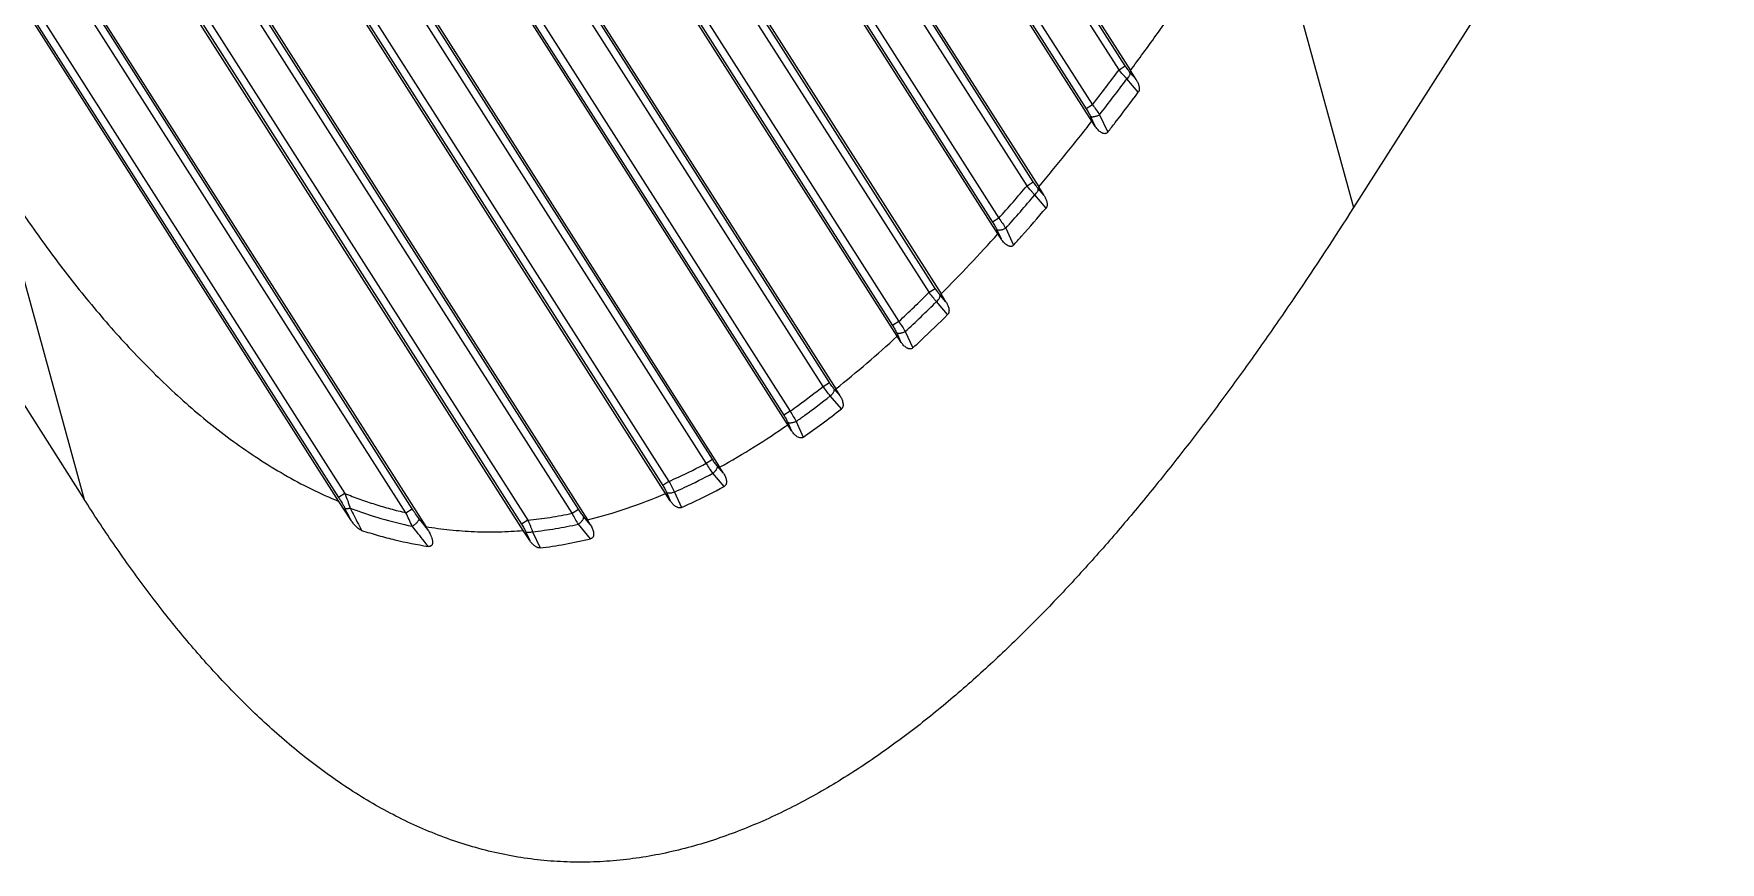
# Model space of a CAD drawing. Header units: millimetres. Extents: x 1409 to 26878, y 589 to 5187.
# Drawn here: x 2720.2 to 2786.5, y 1319.7 to 1352.3 of the extents above; entities that cross this region are included whole.
import ezdxf

# ---------------------------------------------------------------- set-up
doc = ezdxf.new("R2010")
doc.units = ezdxf.units.MM

msp = doc.modelspace()

# ---------------------------------------------------------------- linework, layer by layer
at = {"color": 7, "linetype": 'Continuous'}
for p, q in [((2602.8914, 1521.1593), (2722.1472, 1333.9652)), ((2685.8832, 1407.1998), (2732.3898, 1334.1991)), ((2734.7962, 1333.4399), (2687.806, 1407.1998)), ((2692.4045, 1407.1998), (2739.583, 1333.1443)), ((2741.3319, 1333.4173), (2694.3273, 1407.1998)), ((2698.9258, 1407.1998), (2745.133, 1334.6691)), ((2746.6007, 1335.3832), (2700.8485, 1407.1998)), ((2705.4471, 1407.1998), (2749.895, 1337.4305)), ((2751.1978, 1338.4037), (2707.3698, 1407.1998)), ((2711.9683, 1407.1998), (2754.1699, 1340.9566)), ((2755.3608, 1342.1055), (2713.8911, 1407.1998)), ((2718.4896, 1407.1998), (2758.1046, 1345.0168)), ((2759.2131, 1346.2949), (2720.4124, 1407.1998)), ((2725.0109, 1407.1998), (2761.7841, 1349.4775)), ((2762.8288, 1350.8557), (2726.9337, 1407.1998)), ((2685.8229, 1406.7551), (2732.1454, 1334.0434)), ((2735.0406, 1333.5956), (2688.4329, 1406.7551)), ((2692.3442, 1406.7551), (2739.3386, 1332.9886)), ((2741.5763, 1333.573), (2694.9541, 1406.7551)), ((2698.8655, 1406.7551), (2744.8886, 1334.5134)), ((2746.8451, 1335.5389), (2701.4754, 1406.7551)), ((2705.3868, 1406.7551), (2749.6506, 1337.2748)), ((2751.4422, 1338.5594), (2707.9967, 1406.7551)), ((2711.9081, 1406.7551), (2753.9255, 1340.8009)), ((2755.6052, 1342.2612), (2714.518, 1406.7551)), ((2718.4294, 1406.7551), (2757.8602, 1344.8611)), ((2759.4575, 1346.4506), (2721.0393, 1406.7551)), ((2724.9506, 1406.7551), (2761.5397, 1349.3218)), ((2763.0732, 1351.0114), (2727.5606, 1406.7551)), ((2732.158, 1333.8852), (2686.0885, 1406.1998)), ((2688.8748, 1406.1998), (2735.5738, 1332.8971)), ((2739.4068, 1332.7431), (2692.6097, 1406.1998)), ((2695.3961, 1406.1998), (2741.9277, 1333.1598)), ((2745.0035, 1334.1945), (2699.131, 1406.1998)), ((2701.9174, 1406.1998), (2747.1285, 1335.2326)), ((2749.8026, 1336.8978), (2705.6523, 1406.1998)), ((2708.4387, 1406.1998), (2751.6914, 1338.3066)), ((2754.1066, 1340.3782), (2712.1736, 1406.1998)), ((2714.96, 1406.1998), (2755.8341, 1342.0403)), ((2758.0646, 1344.4017), (2718.6949, 1406.1998)), ((2721.4813, 1406.1998), (2759.673, 1346.2509)), ((2761.7633, 1348.8324), (2725.2162, 1406.1998)), ((2728.0026, 1406.1998), (2763.2789, 1350.827)), ((2793.2204, 1378.6719), (2772.0472, 1345.4366)), ((2768.479, 1358.4239), (2772.0472, 1345.4366)), ((2762.8288, 1350.8557), (2763.0732, 1351.0114)), ((2763.5021, 1350.4674), (2763.2725, 1350.7381)), ((2763.5021, 1350.4674), (2763.2789, 1350.827)), ((2763.5871, 1349.9711), (2763.139, 1350.4996)), ((2761.7841, 1349.4775), (2761.5397, 1349.3218)), ((2761.7106, 1349.014), (2761.8844, 1348.647)), ((2761.8844, 1348.647), (2761.7633, 1348.8324)), ((2762.0647, 1349.0848), (2762.388, 1348.401)), ((2718.579, 1346.9524), (2722.1472, 1333.9652)), ((2759.2131, 1346.2949), (2759.4575, 1346.4506)), ((2759.8819, 1345.9145), (2759.6544, 1346.1813)), ((2759.8819, 1345.9145), (2759.673, 1346.2509)), ((2759.9583, 1345.4163), (2759.5159, 1345.9356)), ((2758.1046, 1345.0168), (2757.8602, 1344.8611)), ((2758.0268, 1344.5597), (2758.1922, 1344.2064)), ((2758.1922, 1344.2064), (2758.0646, 1344.4017)), ((2758.3751, 1344.6229), (2758.6849, 1343.9598)), ((2755.3608, 1342.1055), (2755.6052, 1342.2612)), ((2756.0259, 1341.7317), (2755.8341, 1342.0403)), ((2756.0916, 1341.2294), (2755.6538, 1341.7409)), ((2756.0259, 1341.7317), (2755.7999, 1341.9956)), ((2754.1699, 1340.9566), (2753.9255, 1340.8009)), ((2754.0877, 1340.5062), (2754.2441, 1340.1675)), ((2754.2441, 1340.1675), (2754.1066, 1340.3782)), ((2754.4274, 1340.5597), (2754.7227, 1339.9186)), ((2751.1978, 1338.4037), (2751.4422, 1338.5594)), ((2751.9142, 1337.5211), (2751.4778, 1338.0296)), ((2751.8623, 1338.0319), (2751.6359, 1338.2957)), ((2751.8623, 1338.0319), (2751.6914, 1338.3066)), ((2749.895, 1337.4305), (2749.6506, 1337.2748)), ((2749.9567, 1336.6614), (2749.8026, 1336.8978)), ((2749.809, 1336.9856), (2749.9567, 1336.6614)), ((2750.1347, 1337.0268), (2750.4164, 1336.407)), ((2746.6007, 1335.3832), (2746.8451, 1335.5389)), ((2747.3074, 1334.4722), (2746.8632, 1334.9914)), ((2747.2736, 1334.9996), (2747.0416, 1335.2714)), ((2747.2736, 1334.9996), (2747.1285, 1335.2326)), ((2732.3898, 1334.1991), (2732.1454, 1334.0434)), ((2745.133, 1334.6691), (2744.8886, 1334.5134)), ((2745.1886, 1333.9101), (2745.0035, 1334.1945)), ((2745.0468, 1334.224), (2745.1886, 1333.9101)), ((2745.3485, 1334.2511), (2745.623, 1333.6433)), ((2732.63, 1333.1558), (2732.158, 1333.8852)), ((2734.7962, 1333.4399), (2735.0406, 1333.5956)), ((2741.3319, 1333.4173), (2741.5763, 1333.573)), ((2735.6553, 1332.7668), (2735.5738, 1332.8971)), ((2739.583, 1333.1443), (2739.3386, 1332.9886)), ((2739.6609, 1332.352), (2739.4068, 1332.7431)), ((2742.0544, 1332.4159), (2741.5736, 1332.9889)), ((2742.0414, 1332.9776), (2741.7876, 1333.2823)), ((2742.0414, 1332.9776), (2741.9277, 1333.1598)), ((2739.5116, 1332.6762), (2739.6609, 1332.352)), ((2739.7712, 1332.6919), (2740.0666, 1332.0546))]:
    msp.add_line(p, q, dxfattribs=at)
for centre, radius, start, end in [((2681.1003, 1411.7196), 101.9017, 322.352198, 323.324634), ((2681.3826, 1411.4685), 101.9868, 322.288679, 323.286705), ((2701.3738, 1395.3415), 75.8351, 318.424425, 319.702705), ((2701.6417, 1395.0766), 75.9227, 318.352925, 319.665386), ((2717.2304, 1380.436), 54.0662, 313.096416, 314.850047), ((2717.3929, 1380.2401), 54.2779, 313.024568, 314.822092), ((2576.1583, 1253.5913), 175.5389, 26.952953, 27.113729)]:
    msp.add_arc(centre, radius, start, end, dxfattribs=at)
for points, knots in [([(2763.2789, 1350.827), (2763.6156, 1351.2814), (2764.2818, 1352.1955), (2764.9347, 1353.1191), (2765.258, 1353.5831)], [0, 0, 0, 0, 0.4999997, 1, 1, 1, 1]), ([(2763.139, 1350.4996), (2763.113, 1350.5265), (2763.0606, 1350.5822), (2762.9558, 1350.6998), (2762.8792, 1350.7923), (2762.8288, 1350.8557)], [0, 0, 0, 0, 0.2374389, 0.4856975, 1, 1, 1, 1]), ([(2763.2725, 1350.7381), (2763.237, 1350.7799), (2763.1677, 1350.8691), (2763.1044, 1350.9625), (2763.0732, 1351.0114)], [0, 0, 0, 0, 0.4861163, 1, 1, 1, 1]), ([(2763.139, 1350.4996), (2763.1599, 1350.519), (2763.1887, 1350.5496), (2763.2214, 1350.5932), (2763.2414, 1350.625), (2763.2568, 1350.6559), (2763.2675, 1350.6853), (2763.2731, 1350.7126), (2763.2734, 1350.7301), (2763.2725, 1350.7381)], [0, 0, 0, 0, 0.3040508, 0.446995, 0.5808677, 0.703912, 0.814879, 0.9133962, 1, 1, 1, 1]), ([(2762.388, 1348.401), (2762.4861, 1348.5269), (2762.8897, 1349.0473), (2763.2881, 1349.5717), (2763.5871, 1349.9711)], [0, 0, 0, 0, 0.242447, 1, 1, 1, 1]), ([(2763.5021, 1350.4674), (2763.5138, 1350.4486), (2763.5359, 1350.4105), (2763.5654, 1350.3513), (2763.5906, 1350.2901), (2763.6105, 1350.2269), (2763.6237, 1350.162), (2763.6271, 1350.1067), (2763.6234, 1350.0627), (2763.6166, 1350.0302), (2763.605, 1349.999), (2763.5937, 1349.9799), (2763.5871, 1349.9711)], [0, 0, 0, 0, 0.1249521, 0.2499151, 0.3748777, 0.4998475, 0.6248167, 0.7497636, 0.8123132, 0.8748626, 0.9374399, 1, 1, 1, 1]), ([(2761.5397, 1349.3218), (2761.572, 1349.271), (2761.6321, 1349.1701), (2761.6861, 1349.0657), (2761.7106, 1349.014)], [0, 0, 0, 0, 0.5121742, 1, 1, 1, 1]), ([(2761.7841, 1349.4775), (2761.8352, 1349.4125), (2761.9318, 1349.2838), (2762.0224, 1349.1507), (2762.0647, 1349.0848)], [0, 0, 0, 0, 0.5133565, 1, 1, 1, 1]), ([(2759.673, 1346.2509), (2760.0296, 1346.6743), (2760.7343, 1347.5285), (2761.4228, 1348.3958), (2761.7633, 1348.8324)], [0, 0, 0, 0, 0.4999994, 1, 1, 1, 1]), ([(2762.0647, 1349.0848), (2762.0487, 1349.0754), (2762.016, 1349.0579), (2761.9653, 1349.0357), (2761.9144, 1349.018), (2761.8648, 1349.0054), (2761.8184, 1348.9983), (2761.7765, 1348.997), (2761.7405, 1349.0015), (2761.7194, 1349.009), (2761.7106, 1349.014)], [0, 0, 0, 0, 0.1490537, 0.2986945, 0.4446067, 0.5827808, 0.7096017, 0.8222187, 0.9189694, 1, 1, 1, 1]), ([(2762.388, 1348.401), (2762.3797, 1348.3904), (2762.3607, 1348.371), (2762.3253, 1348.3508), (2762.2855, 1348.3418), (2762.2449, 1348.3433), (2762.2056, 1348.3526), (2762.1681, 1348.3677), (2762.1327, 1348.387), (2762.088, 1348.4167), (2762.0365, 1348.46), (2761.9807, 1348.518), (2761.9299, 1348.5806), (2761.8991, 1348.6246), (2761.8844, 1348.647)], [0, 0, 0, 0, 0.0625546, 0.1250868, 0.1875953, 0.2500999, 0.3126093, 0.3751162, 0.4376201, 0.5001238, 0.6250657, 0.7500316, 0.8750109, 1, 1, 1, 1]), ([(2718.579, 1346.9524), (2719.0073, 1346.2802), (2719.6683, 1345.2833), (2720.5913, 1343.9832), (2721.3057, 1343.0243), (2722.0438, 1342.0834), (2722.807, 1341.1627), (2723.597, 1340.2647), (2724.4152, 1339.3925), (2725.2636, 1338.5494), (2726.4366, 1337.4696), (2727.677, 1336.4641), (2728.9881, 1335.5562), (2730.0076, 1334.9302), (2731.0629, 1334.3665), (2731.7895, 1334.037), (2732.158, 1333.8852)], [0, 0, 0, 0, 0.1249989, 0.1875036, 0.2500068, 0.3125097, 0.3750134, 0.437517, 0.5000205, 0.5625241, 0.6250269, 0.7499993, 0.8125009, 0.8750012, 0.9375014, 1, 1, 1, 1]), ([(2759.5159, 1345.9356), (2759.4905, 1345.9627), (2759.4393, 1346.019), (2759.337, 1346.1376), (2759.2622, 1346.2309), (2759.2131, 1346.2949)], [0, 0, 0, 0, 0.2371814, 0.4853705, 1, 1, 1, 1]), ([(2759.6544, 1346.1813), (2759.6193, 1346.2224), (2759.5508, 1346.3102), (2759.4883, 1346.4023), (2759.4575, 1346.4506)], [0, 0, 0, 0, 0.4855986, 1, 1, 1, 1]), ([(2759.5159, 1345.9356), (2759.5376, 1345.9554), (2759.5676, 1345.9867), (2759.6015, 1346.0314), (2759.6223, 1346.0642), (2759.6384, 1346.0961), (2759.6494, 1346.1266), (2759.6552, 1346.1548), (2759.6554, 1346.173), (2759.6544, 1346.1813)], [0, 0, 0, 0, 0.3029408, 0.4458555, 0.5799177, 0.7032261, 0.8144697, 0.9131991, 1, 1, 1, 1]), ([(2772.0472, 1345.4366), (2771.3025, 1344.2677), (2770.1623, 1342.5287), (2768.589, 1340.2462), (2767.3802, 1338.5544), (2766.1404, 1336.8853), (2765.0792, 1335.5155), (2764.2118, 1334.4343), (2763.5518, 1333.6311), (2762.8817, 1332.8362), (2762.2012, 1332.0503), (2761.5097, 1331.274), (2760.5725, 1330.2527), (2759.3709, 1329.004), (2758.1254, 1327.7988), (2757.1001, 1326.8659), (2756.316, 1326.1832), (2755.5159, 1325.5192), (2754.6992, 1324.8757), (2753.8652, 1324.2547), (2753.0133, 1323.6586), (2752.1427, 1323.0899), (2750.9567, 1322.3724), (2749.7308, 1321.7217), (2748.4661, 1321.1535), (2747.4983, 1320.7727), (2746.5123, 1320.4418), (2745.5095, 1320.1654), (2744.4922, 1319.948), (2743.4634, 1319.794), (2742.4267, 1319.7069), (2741.3865, 1319.6895), (2740.3475, 1319.7436), (2739.3148, 1319.8696), (2738.2932, 1320.0663), (2737.2872, 1320.3314), (2736.3007, 1320.6617), (2735.3368, 1321.0528), (2734.3977, 1321.5001), (2733.181, 1322.1649), (2731.7272, 1323.1126), (2730.0917, 1324.3993), (2728.5586, 1325.806), (2727.1198, 1327.3084), (2725.9921, 1328.6248), (2725.1284, 1329.709), (2724.4989, 1330.5364), (2723.8866, 1331.3768), (2723.0922, 1332.5127), (2722.5196, 1333.3807), (2722.1472, 1333.9652)], [0, 0, 0, 0, 0.0624977, 0.093748, 0.1249979, 0.1562478, 0.1874979, 0.2031231, 0.2187486, 0.2343741, 0.2499994, 0.2656248, 0.2812506, 0.3125006, 0.3437508, 0.3593766, 0.3750026, 0.3906284, 0.4062546, 0.4218806, 0.4375068, 0.4531329, 0.4687592, 0.500005, 0.515631, 0.5312568, 0.5468827, 0.5625084, 0.5781339, 0.5937594, 0.6093847, 0.6250099, 0.6406351, 0.6562603, 0.6718854, 0.6875107, 0.703136, 0.7187615, 0.7343871, 0.7500129, 0.7812558, 0.8125014, 0.8437488, 0.8749974, 0.9062468, 0.9218726, 0.9374982, 0.9531243, 0.9687503, 1, 1, 1, 1]), ([(2758.6849, 1343.9598), (2758.7887, 1344.0755), (2759.2179, 1344.5568), (2759.6408, 1345.0438), (2759.9583, 1345.4163)], [0, 0, 0, 0, 0.2410151, 1, 1, 1, 1]), ([(2759.8819, 1345.9145), (2759.8936, 1345.8956), (2759.9159, 1345.8572), (2759.9454, 1345.7975), (2759.9705, 1345.7357), (2759.9899, 1345.672), (2760.0023, 1345.6064), (2760.0046, 1345.5507), (2759.9994, 1345.5065), (2759.9913, 1345.4741), (2759.9781, 1345.4433), (2759.9655, 1345.4248), (2759.9583, 1345.4163)], [0, 0, 0, 0, 0.1249552, 0.2499211, 0.3748842, 0.4998533, 0.6248196, 0.7497568, 0.8123096, 0.8748625, 0.9374401, 1, 1, 1, 1]), ([(2757.8602, 1344.8611), (2757.8919, 1344.8114), (2757.9506, 1344.7126), (2758.0031, 1344.6104), (2758.0268, 1344.5597)], [0, 0, 0, 0, 0.5129612, 1, 1, 1, 1]), ([(2758.1046, 1345.0168), (2758.154, 1344.9515), (2758.2473, 1344.8223), (2758.3346, 1344.6889), (2758.3751, 1344.6229)], [0, 0, 0, 0, 0.5138649, 1, 1, 1, 1]), ([(2755.8341, 1342.0403), (2756.216, 1342.4241), (2756.9693, 1343.2022), (2757.7026, 1343.9991), (2758.0646, 1344.4017)], [0, 0, 0, 0, 0.4999988, 1, 1, 1, 1]), ([(2758.3751, 1344.6229), (2758.3593, 1344.6139), (2758.327, 1344.5971), (2758.277, 1344.5761), (2758.2269, 1344.5595), (2758.1783, 1344.5481), (2758.1327, 1344.542), (2758.0916, 1344.5416), (2758.0562, 1344.5468), (2758.0355, 1344.5547), (2758.0268, 1344.5597)], [0, 0, 0, 0, 0.1493184, 0.2986909, 0.4440306, 0.5815667, 0.7079246, 0.8204783, 0.9177537, 1, 1, 1, 1]), ([(2758.6849, 1343.9598), (2758.6762, 1343.9501), (2758.6564, 1343.9326), (2758.6208, 1343.9153), (2758.5819, 1343.9084), (2758.5425, 1343.9108), (2758.5044, 1343.9204), (2758.4561, 1343.9402), (2758.4003, 1343.9746), (2758.3402, 1344.0248), (2758.2858, 1344.0811), (2758.2364, 1344.1418), (2758.2065, 1344.1846), (2758.1922, 1344.2064)], [0, 0, 0, 0, 0.0625395, 0.1250474, 0.1875606, 0.2500883, 0.3126187, 0.3751404, 0.5000449, 0.6250098, 0.7499962, 0.874994, 1, 1, 1, 1]), ([(2755.6538, 1341.7409), (2755.6034, 1341.7972), (2755.5029, 1341.9167), (2755.4081, 1342.0406), (2755.3608, 1342.1055)], [0, 0, 0, 0, 0.4850338, 1, 1, 1, 1]), ([(2755.7999, 1341.9956), (2755.7652, 1342.0361), (2755.6974, 1342.1227), (2755.6355, 1342.2135), (2755.6052, 1342.2612)], [0, 0, 0, 0, 0.485107, 1, 1, 1, 1]), ([(2755.6538, 1341.7409), (2755.6766, 1341.761), (2755.7083, 1341.7932), (2755.7441, 1341.8394), (2755.7661, 1341.8735), (2755.7831, 1341.9067), (2755.7948, 1341.9385), (2755.8008, 1341.968), (2755.801, 1341.9869), (2755.7999, 1341.9956)], [0, 0, 0, 0, 0.301687, 0.444664, 0.5790241, 0.7027082, 0.8142736, 0.9131843, 1, 1, 1, 1]), ([(2756.0259, 1341.7317), (2756.0378, 1341.7126), (2756.0603, 1341.6736), (2756.0901, 1341.613), (2756.1151, 1341.5503), (2756.1342, 1341.4855), (2756.1456, 1341.4188), (2756.1463, 1341.3622), (2756.1392, 1341.3177), (2756.1292, 1341.2852), (2756.1138, 1341.255), (2756.0996, 1341.2373), (2756.0916, 1341.2294)], [0, 0, 0, 0, 0.1249588, 0.2499273, 0.3748915, 0.4998602, 0.6248226, 0.7497448, 0.812303, 0.8748576, 0.9374367, 1, 1, 1, 1]), ([(2753.9255, 1340.8009), (2753.9565, 1340.7523), (2754.0138, 1340.6558), (2754.0648, 1340.5557), (2754.0877, 1340.5062)], [0, 0, 0, 0, 0.5138694, 1, 1, 1, 1]), ([(2754.1699, 1340.9566), (2754.2172, 1340.8907), (2754.3062, 1340.7603), (2754.389, 1340.626), (2754.4274, 1340.5597)], [0, 0, 0, 0, 0.5144248, 1, 1, 1, 1]), ([(2754.7227, 1339.9186), (2754.8337, 1340.0212), (2755.2958, 1340.452), (2755.7501, 1340.8911), (2756.0916, 1341.2294)], [0, 0, 0, 0, 0.2391674, 1, 1, 1, 1]), ([(2751.6914, 1338.3066), (2752.1065, 1338.6368), (2752.9236, 1339.3138), (2753.7161, 1340.0193), (2754.1066, 1340.3782)], [0, 0, 0, 0, 0.4999972, 1, 1, 1, 1]), ([(2754.4274, 1340.5597), (2754.4118, 1340.5512), (2754.38, 1340.5355), (2754.3311, 1340.516), (2754.2823, 1340.5011), (2754.235, 1340.491), (2754.1908, 1340.4863), (2754.1508, 1340.4869), (2754.1164, 1340.4929), (2754.0962, 1340.5011), (2754.0877, 1340.5062)], [0, 0, 0, 0, 0.1497392, 0.2988267, 0.4434714, 0.5802101, 0.7059754, 0.8184242, 0.916312, 1, 1, 1, 1]), ([(2754.7227, 1339.9186), (2754.7135, 1339.9101), (2754.6929, 1339.8951), (2754.6572, 1339.8814), (2754.6194, 1339.8771), (2754.5879, 1339.8803), (2754.5633, 1339.886), (2754.5393, 1339.8934), (2754.5102, 1339.9057), (2754.4772, 1339.924), (2754.4353, 1339.952), (2754.387, 1339.9924), (2754.3345, 1340.0467), (2754.2867, 1340.1052), (2754.2579, 1340.1464), (2754.2441, 1340.1675)], [0, 0, 0, 0, 0.0625388, 0.1250749, 0.1875982, 0.2501176, 0.2814019, 0.312677, 0.3751907, 0.4376989, 0.5001982, 0.6251317, 0.7500794, 0.8750375, 1, 1, 1, 1]), ([(2749.895, 1337.4305), (2750.0054, 1337.5091), (2750.4451, 1337.8262), (2750.8775, 1338.1533), (2751.1978, 1338.4037)], [0, 0, 0, 0, 0.2500071, 1, 1, 1, 1]), ([(2750.1347, 1337.0268), (2750.2486, 1337.1078), (2750.702, 1337.4343), (2751.1477, 1337.7715), (2751.4778, 1338.0296)], [0, 0, 0, 0, 0.2500074, 1, 1, 1, 1]), ([(2751.4778, 1338.0296), (2751.4294, 1338.0876), (2751.3332, 1338.2103), (2751.2428, 1338.3373), (2751.1978, 1338.4037)], [0, 0, 0, 0, 0.4848132, 1, 1, 1, 1]), ([(2751.6359, 1338.2957), (2751.6015, 1338.3359), (2751.5339, 1338.4218), (2751.4724, 1338.512), (2751.4422, 1338.5594)], [0, 0, 0, 0, 0.4848109, 1, 1, 1, 1]), ([(2751.4778, 1338.0296), (2751.5023, 1338.0502), (2751.5363, 1338.0833), (2751.575, 1338.1314), (2751.5989, 1338.1671), (2751.6174, 1338.2021), (2751.6302, 1338.2355), (2751.6369, 1338.2666), (2751.6371, 1338.2866), (2751.6359, 1338.2957)], [0, 0, 0, 0, 0.3002903, 0.4435253, 0.5784247, 0.7026737, 0.8146106, 0.9135495, 1, 1, 1, 1]), ([(2751.8623, 1338.0319), (2751.8745, 1338.0123), (2751.8977, 1337.9723), (2751.928, 1337.91), (2751.9532, 1337.8454), (2751.972, 1337.7786), (2751.9824, 1337.71), (2751.9811, 1337.6518), (2751.9713, 1337.6066), (2751.9586, 1337.5741), (2751.9399, 1337.5447), (2751.9233, 1337.5282), (2751.9142, 1337.5211)], [0, 0, 0, 0, 0.1249627, 0.2499342, 0.374898, 0.4998643, 0.6248187, 0.749715, 0.8122809, 0.8748422, 0.9374287, 1, 1, 1, 1]), ([(2749.895, 1337.4305), (2749.9394, 1337.3632), (2750.0226, 1337.2305), (2750.0995, 1337.0941), (2750.1347, 1337.0268)], [0, 0, 0, 0, 0.5149746, 1, 1, 1, 1]), ([(2750.4164, 1336.407), (2750.6628, 1336.5807), (2751.1668, 1336.9458), (2751.6615, 1337.3234), (2751.9142, 1337.5211)], [0, 0, 0, 0, 0.4844948, 1, 1, 1, 1]), ([(2747.1285, 1335.2326), (2747.589, 1335.4852), (2748.4949, 1336.0181), (2749.3714, 1336.5979), (2749.8026, 1336.8978)], [0, 0, 0, 0, 0.4999935, 1, 1, 1, 1]), ([(2749.6506, 1337.2748), (2749.6811, 1337.227), (2749.7372, 1337.1323), (2749.7869, 1337.0341), (2749.809, 1336.9856)], [0, 0, 0, 0, 0.5147966, 1, 1, 1, 1]), ([(2750.1347, 1337.0268), (2750.1195, 1337.0192), (2750.0887, 1337.0051), (2750.0416, 1336.9878), (2749.9948, 1336.9749), (2749.9497, 1336.9667), (2749.9076, 1336.9635), (2749.8695, 1336.9653), (2749.8365, 1336.972), (2749.8172, 1336.9804), (2749.809, 1336.9856)], [0, 0, 0, 0, 0.1504331, 0.2993084, 0.4431145, 0.5788591, 0.7038509, 0.8160977, 0.9146746, 1, 1, 1, 1]), ([(2750.4164, 1336.407), (2750.4066, 1336.4001), (2750.3852, 1336.3885), (2750.3499, 1336.3794), (2750.3135, 1336.3784), (2750.2658, 1336.386), (2750.2094, 1336.4084), (2750.1484, 1336.4473), (2750.0931, 1336.4939), (2750.043, 1336.5458), (2749.9974, 1336.6018), (2749.9698, 1336.6413), (2749.9567, 1336.6614)], [0, 0, 0, 0, 0.0625722, 0.1251508, 0.1877044, 0.2502615, 0.3751194, 0.5000675, 0.6250404, 0.7500209, 0.8750109, 1, 1, 1, 1]), ([(2745.133, 1334.6691), (2745.2573, 1334.7242), (2745.7527, 1334.9495), (2746.24, 1335.1924), (2746.6007, 1335.3832)], [0, 0, 0, 0, 0.2500178, 1, 1, 1, 1]), ([(2746.8632, 1334.9914), (2746.8175, 1335.0525), (2746.7269, 1335.1811), (2746.6426, 1335.3139), (2746.6007, 1335.3832)], [0, 0, 0, 0, 0.4849278, 1, 1, 1, 1]), ([(2747.0416, 1335.2714), (2747.0067, 1335.3123), (2746.9382, 1335.3994), (2746.8758, 1335.4909), (2746.8451, 1335.5389)], [0, 0, 0, 0, 0.4851722, 1, 1, 1, 1]), ([(2745.3485, 1334.2511), (2745.4769, 1334.3082), (2745.9882, 1334.5417), (2746.491, 1334.7935), (2746.8632, 1334.9914)], [0, 0, 0, 0, 0.2500181, 1, 1, 1, 1]), ([(2746.8632, 1334.9914), (2746.8768, 1335.002), (2746.903, 1335.024), (2746.9391, 1335.0596), (2746.9711, 1335.0969), (2746.9981, 1335.1346), (2747.0193, 1335.1718), (2747.0341, 1335.2074), (2747.0421, 1335.2405), (2747.0427, 1335.2617), (2747.0416, 1335.2714)], [0, 0, 0, 0, 0.1501734, 0.2990078, 0.4429157, 0.5788297, 0.7039828, 0.8163162, 0.9148557, 1, 1, 1, 1]), ([(2747.2736, 1334.9996), (2747.2865, 1334.979), (2747.3108, 1334.937), (2747.3426, 1334.8714), (2747.3687, 1334.8034), (2747.3877, 1334.7329), (2747.3955, 1334.6725), (2747.3946, 1334.6239), (2747.3896, 1334.5877), (2747.3791, 1334.5526), (2747.3622, 1334.52), (2747.3382, 1334.4921), (2747.3181, 1334.478), (2747.3074, 1334.4722)], [0, 0, 0, 0, 0.1249618, 0.2499244, 0.3748768, 0.4998209, 0.624738, 0.687258, 0.7497913, 0.8123366, 0.8748779, 0.9374449, 1, 1, 1, 1]), ([(2732.3898, 1334.1991), (2732.4297, 1334.1025), (2732.5049, 1333.9112), (2732.5719, 1333.7169), (2732.6017, 1333.6206)], [0, 0, 0, 0, 0.5090195, 1, 1, 1, 1]), ([(2732.3898, 1334.1991), (2732.5849, 1334.1202), (2732.9782, 1333.9698), (2733.5765, 1333.7672), (2734.1824, 1333.5889), (2734.591, 1333.4867), (2734.7962, 1333.4399)], [0, 0, 0, 0, 0.2500016, 0.5000018, 0.7500011, 1, 1, 1, 1]), ([(2741.9277, 1333.1598), (2742.4536, 1333.288), (2743.4942, 1333.5926), (2744.5057, 1333.9818), (2745.0035, 1334.1945)], [0, 0, 0, 0, 0.4999857, 1, 1, 1, 1]), ([(2744.8886, 1334.5134), (2744.919, 1334.4656), (2744.9752, 1334.3709), (2745.0249, 1334.2726), (2745.0468, 1334.224)], [0, 0, 0, 0, 0.5152574, 1, 1, 1, 1]), ([(2745.3485, 1334.2511), (2745.32, 1334.2382), (2745.2763, 1334.2222), (2745.2176, 1334.2084), (2745.1762, 1334.2025), (2745.1375, 1334.2009), (2745.1026, 1334.2038), (2745.0723, 1334.211), (2745.0545, 1334.2192), (2745.0468, 1334.224)], [0, 0, 0, 0, 0.3005199, 0.4435004, 0.5780802, 0.7020763, 0.813941, 0.9130698, 1, 1, 1, 1]), ([(2745.133, 1334.6691), (2745.1733, 1334.599), (2745.2486, 1334.4614), (2745.3173, 1334.3204), (2745.3485, 1334.2511)], [0, 0, 0, 0, 0.515265, 1, 1, 1, 1]), ([(2745.623, 1333.6433), (2745.7606, 1333.7046), (2746.3299, 1333.9647), (2746.889, 1334.2469), (2747.3074, 1334.4722)], [0, 0, 0, 0, 0.2406948, 1, 1, 1, 1]), ([(2732.1454, 1334.0434), (2732.1925, 1333.9695), (2732.261, 1333.8579), (2732.3466, 1333.7075), (2732.3869, 1333.6322), (2732.4061, 1333.5946)], [0, 0, 0, 0, 0.5064416, 0.756064, 1, 1, 1, 1]), ([(2732.6017, 1333.6206), (2732.5817, 1333.6132), (2732.5521, 1333.6036), (2732.5132, 1333.5944), (2732.4868, 1333.5899), (2732.4627, 1333.5875), (2732.4411, 1333.5874), (2732.4224, 1333.5895), (2732.4111, 1333.5926), (2732.4061, 1333.5946)], [0, 0, 0, 0, 0.3187619, 0.4641153, 0.5978834, 0.7188821, 0.8263283, 0.9198926, 1, 1, 1, 1]), ([(2732.6017, 1333.6206), (2732.9986, 1333.4704), (2733.804, 1333.2), (2734.6287, 1332.9951), (2735.0444, 1332.9098)], [0, 0, 0, 0, 0.5000056, 1, 1, 1, 1]), ([(2732.6017, 1333.6206), (2732.6394, 1333.5477), (2732.7897, 1333.2566), (2732.9392, 1332.9652), (2733.0508, 1332.7466)], [0, 0, 0, 0, 0.2506088, 1, 1, 1, 1]), ([(2735.0444, 1332.9098), (2734.9996, 1332.9944), (2734.9129, 1333.1694), (2734.8342, 1333.348), (2734.7962, 1333.4399)], [0, 0, 0, 0, 0.4905208, 1, 1, 1, 1]), ([(2735.3167, 1333.2024), (2735.2683, 1333.2649), (2735.1734, 1333.394), (2735.0842, 1333.5271), (2735.0406, 1333.5956)], [0, 0, 0, 0, 0.4931023, 1, 1, 1, 1]), ([(2739.583, 1333.1443), (2739.8767, 1333.1735), (2740.4625, 1333.2488), (2741.0432, 1333.3561), (2741.3319, 1333.4173)], [0, 0, 0, 0, 0.4999965, 1, 1, 1, 1]), ([(2741.5736, 1332.9889), (2741.5308, 1333.0562), (2741.4468, 1333.1972), (2741.3697, 1333.342), (2741.3319, 1333.4173)], [0, 0, 0, 0, 0.4861245, 1, 1, 1, 1]), ([(2741.7876, 1333.2823), (2741.7502, 1333.3272), (2741.6768, 1333.4221), (2741.6093, 1333.5212), (2741.5763, 1333.573)], [0, 0, 0, 0, 0.4873748, 1, 1, 1, 1]), ([(2745.623, 1333.6433), (2745.6126, 1333.6386), (2745.5906, 1333.6317), (2745.5563, 1333.6287), (2745.5221, 1333.632), (2745.4777, 1333.6433), (2745.4256, 1333.6672), (2745.3688, 1333.7057), (2745.3172, 1333.7507), (2745.2701, 1333.8004), (2745.2271, 1333.8536), (2745.2011, 1333.891), (2745.1886, 1333.9101)], [0, 0, 0, 0, 0.0625601, 0.1251361, 0.1876895, 0.2502494, 0.3751561, 0.5001159, 0.6250871, 0.7500562, 0.8750323, 1, 1, 1, 1]), ([(2733.0508, 1332.7466), (2733.039, 1332.7504), (2733.0159, 1332.7598), (2732.972, 1332.7832), (2732.9208, 1332.8186), (2732.8641, 1332.8671), (2732.8113, 1332.9198), (2732.7619, 1332.9755), (2732.6997, 1333.0531), (2732.657, 1333.1142), (2732.63, 1333.1559)], [0, 0, 0, 0, 0.0625262, 0.1250652, 0.2500458, 0.3750471, 0.5000524, 0.6250566, 0.750057, 1, 1, 1, 1]), ([(2733.0508, 1332.7466), (2733.2685, 1332.675), (2733.7036, 1332.5416), (2734.5725, 1332.314), (2735.2298, 1332.1844), (2735.6678, 1332.117)], [0, 0, 0, 0, 0.2552208, 0.5065343, 1, 1, 1, 1]), ([(2735.0444, 1332.9098), (2735.0616, 1332.9201), (2735.0957, 1332.9422), (2735.1446, 1332.9789), (2735.1906, 1333.0183), (2735.2316, 1333.0589), (2735.266, 1333.0988), (2735.289, 1333.1316), (2735.3027, 1333.1563), (2735.31, 1333.1728), (2735.3148, 1333.188), (2735.3164, 1333.1978), (2735.3167, 1333.2024)], [0, 0, 0, 0, 0.1469167, 0.2981162, 0.4478437, 0.5904281, 0.7206179, 0.8339575, 0.8832837, 0.9273859, 0.9662272, 1, 1, 1, 1]), ([(2735.6678, 1332.117), (2735.6158, 1332.1828), (2735.4075, 1332.4467), (2735.1998, 1332.7111), (2735.0444, 1332.9098)], [0, 0, 0, 0, 0.2494582, 1, 1, 1, 1]), ([(2735.6553, 1332.7668), (2735.6271, 1332.803), (2735.5141, 1332.9481), (2735.4012, 1333.0934), (2735.3167, 1333.2024)], [0, 0, 0, 0, 0.2496974, 1, 1, 1, 1]), ([(2735.5738, 1332.8971), (2735.8898, 1332.8437), (2736.5254, 1332.7569), (2737.485, 1332.6881), (2738.447, 1332.6805), (2739.0875, 1332.7157), (2739.4068, 1332.7431)], [0, 0, 0, 0, 0.2499995, 0.4999987, 0.7499989, 1, 1, 1, 1]), ([(2735.6553, 1332.7668), (2735.6732, 1332.7382), (2735.7075, 1332.6802), (2735.754, 1332.5904), (2735.7876, 1332.5131), (2735.8101, 1332.4496), (2735.8244, 1332.4011), (2735.8353, 1332.3517), (2735.8418, 1332.3015), (2735.8421, 1332.2593), (2735.8377, 1332.2258), (2735.8315, 1332.2012), (2735.8218, 1332.1778), (2735.8078, 1332.1565), (2735.7895, 1332.1387), (2735.7676, 1332.1257), (2735.7434, 1332.1176), (2735.7099, 1332.1128), (2735.6844, 1332.1145), (2735.6678, 1332.117)], [0, 0, 0, 0, 0.1249925, 0.2499737, 0.3749385, 0.4374295, 0.4999172, 0.5623999, 0.6248741, 0.68733, 0.7185861, 0.749844, 0.7811143, 0.812387, 0.8436558, 0.8749406, 0.9062345, 0.9375199, 1, 1, 1, 1]), ([(2739.3386, 1332.9886), (2739.3715, 1332.937), (2739.4182, 1332.8591), (2739.4743, 1332.754), (2739.4998, 1332.7019), (2739.5116, 1332.6762)], [0, 0, 0, 0, 0.5134719, 0.7620602, 1, 1, 1, 1]), ([(2739.583, 1333.1443), (2739.6188, 1333.0682), (2739.6695, 1332.9544), (2739.7306, 1332.8028), (2739.7583, 1332.7284), (2739.7712, 1332.6919)], [0, 0, 0, 0, 0.5143231, 0.7626652, 1, 1, 1, 1]), ([(2739.7712, 1332.6919), (2740.074, 1332.7247), (2740.6778, 1332.8075), (2741.2762, 1332.9233), (2741.5736, 1332.9889)], [0, 0, 0, 0, 0.4999962, 1, 1, 1, 1]), ([(2741.5736, 1332.9889), (2741.5889, 1332.9994), (2741.6188, 1333.0218), (2741.6605, 1333.0584), (2741.6982, 1333.0974), (2741.7306, 1333.1373), (2741.7567, 1333.1768), (2741.7755, 1333.2146), (2741.7865, 1333.2495), (2741.7884, 1333.2721), (2741.7876, 1333.2823)], [0, 0, 0, 0, 0.1485743, 0.2978678, 0.4435687, 0.5816677, 0.7085491, 0.8213649, 0.9184619, 1, 1, 1, 1]), ([(2742.0414, 1332.9776), (2742.0556, 1332.9548), (2742.0826, 1332.9084), (2742.118, 1332.836), (2742.1473, 1332.7608), (2742.1649, 1332.6959), (2742.1732, 1332.6428), (2742.1758, 1332.6025), (2742.1739, 1332.5622), (2742.166, 1332.5225), (2742.1505, 1332.4849), (2742.126, 1332.4524), (2742.093, 1332.4283), (2742.0674, 1332.419), (2742.0544, 1332.4159)], [0, 0, 0, 0, 0.1249998, 0.2499921, 0.3749729, 0.4999315, 0.5624421, 0.6249534, 0.6874699, 0.7499934, 0.8125074, 0.8749949, 0.9374761, 1, 1, 1, 1]), ([(2739.7712, 1332.6919), (2739.7459, 1332.6822), (2739.7077, 1332.6703), (2739.6568, 1332.6604), (2739.6215, 1332.6565), (2739.5887, 1332.656), (2739.5592, 1332.659), (2739.5335, 1332.6653), (2739.5183, 1332.6722), (2739.5116, 1332.6762)], [0, 0, 0, 0, 0.3047324, 0.447388, 0.5808296, 0.7034883, 0.8142764, 0.9129246, 1, 1, 1, 1]), ([(2740.0666, 1332.0546), (2740.0558, 1332.0533), (2740.0337, 1332.0528), (2740.0011, 1332.0577), (2739.9695, 1332.067), (2739.9291, 1332.0839), (2739.8818, 1332.1118), (2739.8298, 1332.152), (2739.7821, 1332.1972), (2739.7382, 1332.246), (2739.6977, 1332.2977), (2739.6728, 1332.3337), (2739.6609, 1332.352)], [0, 0, 0, 0, 0.0625417, 0.1251034, 0.1876386, 0.250176, 0.3751263, 0.5000999, 0.6250781, 0.7500532, 0.8750306, 1, 1, 1, 1]), ([(2740.0666, 1332.0546), (2740.3953, 1332.0948), (2741.0618, 1332.1962), (2741.7213, 1332.3357), (2742.0544, 1332.4159)], [0, 0, 0, 0, 0.491557, 1, 1, 1, 1])]:
    msp.add_open_spline(points, degree=3, knots=knots, dxfattribs=at)

doc.saveas('drawing.dxf')
